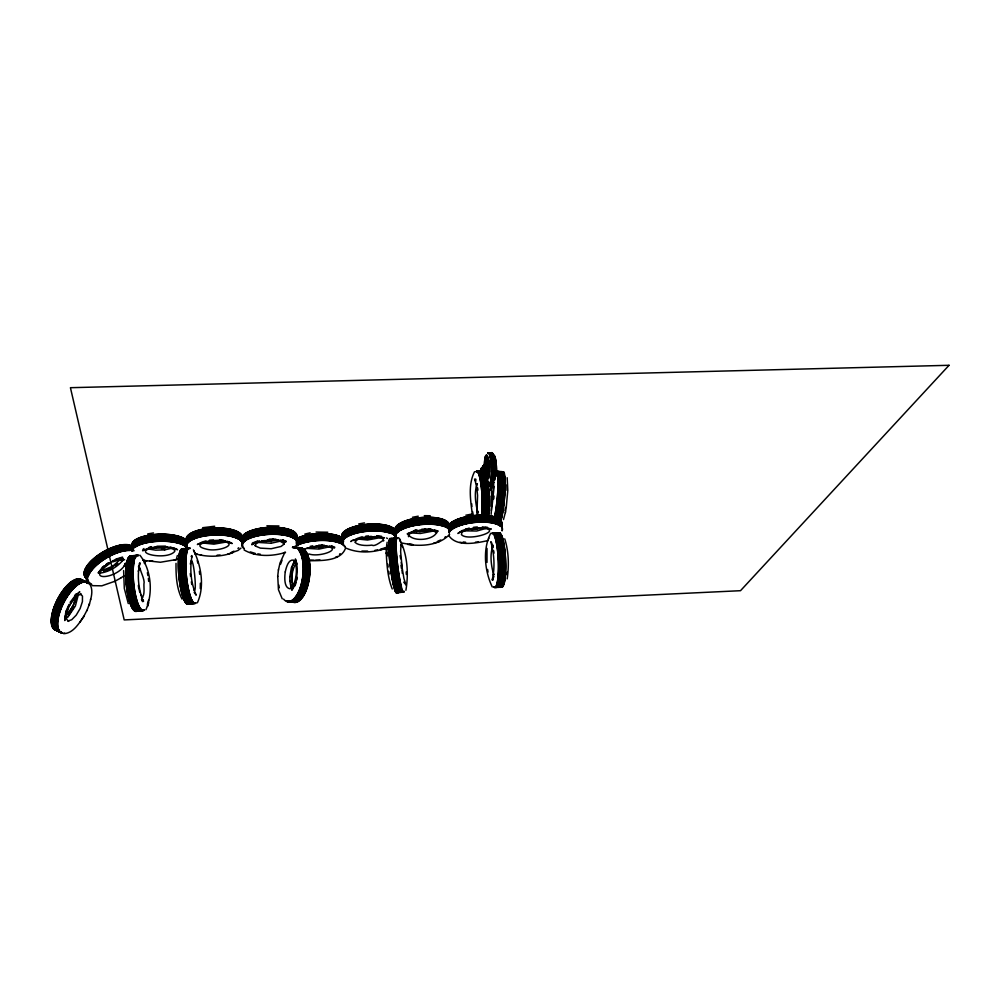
<?xml version="1.0" encoding="UTF-8"?>
<svg xmlns="http://www.w3.org/2000/svg" width="999" height="999" viewBox="0 0 999 999"><rect width="100%" height="100%" fill="white"/><g stroke="black" fill="none" stroke-linecap="round" stroke-linejoin="round"><path stroke-width="1.5" d="M277.734 576.073L278.446 589.685L282.242 598.851M492.032 506.443L494.13 486.438M291.071 587.649L289.835 581.031M200.3 588.573L200.349 583.216M507.055 484.79L507.005 490.309M289.835 576.698L291.396 567.644L294.668 560.551M491.108 506.331L491.008 496.128M493.706 484.24L491.396 510.526M176.011 563.336C175.899 575.387 176.461 588.211 182.055 599.125M123.614 570.566L124.301 588.374L128.284 603.571M355.082 541.957L357.43 539.622L363.149 537.512M386.126 549.325L387.15 542.245M386.925 549.225L387.113 545.229M487.012 548.414L487 562.425M507.03 574.737L507.217 572.19M493.756 498.863L494.006 496.028M65.135 615.059L64.76 620.566L66.246 612.262L68.269 607.105L76.773 594.38M75.899 595.367L73.302 605.344L67.07 614.622M78.584 593.706L75.387 606.006L67.745 617.32M290.909 574.487L291.196 571.928M291.671 574.575L291.383 581.992M277.66 576.585L278.471 569.617M284.228 542.769L284.078 544.105L281.044 546.453L271.154 548.751L260.352 548.126L256.044 546.303L255.145 545.042L255.232 545.991C254.895 542.457 261.176 541.333 264.485 540.509M506.256 507.38L507.792 490.384L507.18 477.709M476.935 514.285L477.572 495.429L476.535 485.639L474.55 479.058L475.974 480.994M477.722 514.398L478.059 511.888M491.146 514.31L491.958 500.586L491.258 488.811M507.18 578.883C509.103 565.634 508.803 551.673 504.745 538.861M503.496 519.567L505.519 511.788M504.932 510.501L505.344 508.066M505.394 512.512L506.331 506.918M297.015 577.26L294.518 585.564M345.254 548.938C340.147 561.276 321.316 560.564 309.952 560.751M148.476 603.371L148.639 602.634M278.421 570.104L280.02 562.937L284.965 552.147M291.758 569.48L292.332 567.032M292.232 570.854L292.794 568.443M296.753 580.119L297.34 577.609M190.334 564.098C193.082 549.238 197.615 596.628 193.843 589.66M176.498 558.803L177.335 555.531M65.497 613.686L66.209 610.913M90.497 599.787L90.672 599.113M75.787 600.349L76.386 598.089M89.086 605.144C90.946 598.551 93.819 590.471 89.76 584.103M124.975 563.486L124.251 566.021M148.564 600.137L147.352 604.42M147.602 606.443L148.451 603.558M138.249 571.291L139.423 568.294L140.26 568.169C139.298 569.218 145.355 579.895 143.931 584.078C143.756 587.737 145.13 596.415 141.546 597.514L142.745 597.464L140.809 595.067M138.449 566.895L139.935 563.411C136.801 575.349 138.586 588.386 142.682 599.887L142.183 598.975L143.556 601.298L142.095 599.5M89.186 604.745L89.386 604.095M191.633 557.342L191.983 556.218C189.598 569.08 190.896 583.179 196.216 595.167L194.131 592.332M405.906 590.259C408.828 573.226 407.43 552.684 398.651 537.687M400.624 545.329L401.024 544.13L400.636 551.748L402.222 568.256L403.958 578.621L406.081 585.039L403.746 582.117M280.594 564.185L282.043 560.264M292.869 565.584L293.956 562.699M293.781 586.75C297.402 577.747 298.551 568.244 295.354 558.965L296.978 564.073M294.917 585.938L296.166 582.617M66.246 610.789L69.018 604.432M75.412 601.198L68.369 614.31M86.863 610.751L89.523 603.808M493.793 574.175L493.194 574.9L494.318 574.675M493.968 576.51L492.207 579.919C495.142 567.457 494.243 553.958 490.809 541.67L491.845 543.169M488.561 539.06L488.923 538.136M477.847 511.351L477.297 512.212L478.409 512M83.604 616.745L86.938 610.352M72.153 609.602L73.576 606.88M72.078 610.214L74.013 606.518M125.674 563.199C119.43 578.933 82.38 582.729 109.415 563.748M474.55 471.703C467.882 484.765 470.579 500.524 472.365 514.473M295.954 563.324C291.845 570.092 290.809 578.833 293.319 586.351M477.085 483.766C474.2 492.082 475.324 502.472 477.51 511.176M293.918 586.6L291.77 590.222L292.732 588.661M145.916 609.727C153.259 592.894 151.373 569.68 139.885 555.169M83.654 616.608C78.859 623.576 73.189 633.304 63.686 633.703M84.003 616.233L79.895 622.252M69.056 614.71L71.316 611.338M70.117 602.36L75.524 595.292L79.845 591.833L78.272 593.006M139.273 563.673L139.922 562.737M449.612 534.353C439.473 545.466 421.815 546.515 407.667 544.405M191.134 556.505L191.783 555.569M492.932 545.816C489.547 554.545 491.233 566.595 493.743 574.487M493.356 579.108L492.507 580.169L493.219 579.295M120.617 559.228L112.725 566.208L102.547 570.342M121.166 560.539L122.79 558.616M121.566 560.988L123.414 558.803M123.664 559.39C117.707 566.845 108.691 572.24 99.151 573.226M74.6 595.654L76.174 593.843M444.88 537.35L445.579 536.688M252.16 543.394L253.122 542.519M339.485 554.27L340.184 553.658M351.573 540.921L350.836 541.583L353.159 539.797M102.198 567.457L104.071 565.796M142.982 549.375L143.943 548.538M237.937 548.439L238.724 547.764M241.034 548.064L238.049 550.449L227.672 554.22M117.919 564.21L115.909 565.584M459.652 532.28L457.929 533.516L461.925 530.694L469.218 528.071M106.119 564.385L108.441 562.787M108.779 562.949L101.598 568.568L98.152 572.951C104.47 564.997 112.662 560.227 122.727 557.842L112.962 560.689M114.373 565.709L117.72 563.399M120.492 578.234L124.251 575.636M253.584 543.581L251.748 544.73L256.006 542.07M114.336 581.555L120.654 578.109M108.416 569.118L113.249 566.483M112.45 567.807L105.082 571.291M197.377 602.797C204.758 586.738 201.274 566.183 193.769 550.699M231.306 552.385L233.978 551.161M437.55 541.371L440.771 539.947M460.464 531.743L473.838 528.059M487.45 528.034L476.71 531.018L463.911 530.844M483.241 527.509L480.007 528.446M439.41 541.533L433.466 543.256M115.085 581.193L101.836 585.826L92.233 585.651M103.521 571.091L107.193 569.605M112.924 561.85L119.743 559.59L124.638 559.752M492.794 545.941L491.72 546.016L492.832 547.102M115.659 559.19L122.552 557.08M490.671 533.304C482.529 549.138 484.602 571.066 492.282 586.987M433.079 531.093L420.354 533.491L411.613 532.954M384.64 547.927L380.332 549.238M386.613 548.051L380.706 549.775M335.539 557.23L337.65 556.443M380.182 537.662L367.52 540.022L356.456 538.898M378.022 536.176L371.303 537.749M254.146 542.332L257.417 541.071M257.13 541.645L259.378 540.796M254.445 543.056L268.294 540.022M358.329 537.974L353.496 540.496L360.726 537.862L366.808 536.85M282.105 540.771L271.016 543.256M307.317 548.339L317.332 546.028M244.093 549.962C256.243 557.067 271.828 556.455 284.99 552.597M283.329 553.184L285.539 552.36M302.909 549.313L317.033 546.053L327.535 546.166L334.54 547.902L332.767 547.052M386.014 548.226C373.027 552.884 357.892 553.621 345.192 547.752A27.048 9.353 -3.7 0 0 324.575 540.309A27.048 9.353 -3.7 0 0 294.917 546.403M329.62 546.778L318.993 549.075L306.668 548.339M277.859 540.022L270.791 541.283M226.573 541.97L213.898 544.155L202.71 542.981M202.285 541.982L197.365 544.505L204.308 541.895L215.085 540.596M173.039 547.952L164.473 549.9M232.829 552.709C220.654 557.08 207.118 557.33 194.73 553.658M151.074 547.09L142.545 550.699L154.395 547.227L165.534 546.928L175.175 548.588L174.326 548.364M415.859 530.207L407.167 533.891L414.61 531.206L425.249 529.782M359.59 537.599L362.1 536.863M427.784 530.544L429.945 529.907M203.534 541.62L206.006 540.896M470.129 528.733C467.008 529.757 460.801 531.143 461.401 534.552C467.882 542.519 509.615 528.746 477.647 527.722M177.747 559.153L174.101 560.252M176.985 559.44L160.439 562.25L143.669 560.402M488.049 540.559C476.211 543.156 456.356 547.24 448.751 535.489M304.77 534.103L310.152 532.829M310.115 546.416L312.774 545.804M322.477 546.678L325.836 545.904M412.45 517.282L418.256 516.196M465.834 515.209L471.665 514.135M414.473 530.419L417.095 529.945M420.542 530.194C416.883 531.218 408.529 531.58 408.579 536.7L408.404 534.64C413.062 542.132 433.391 540.384 436.863 532.155C437.712 534.765 431.293 527.584 428.121 529.895M358.703 523.951L364.473 522.902M424.175 531.206L428.671 530.444M476.373 529.095L481.943 528.134M375.949 536.987L366.908 538.111M374.9 550.349L377.697 549.837M147.715 533.928L153.484 532.929M202.66 527.709L214.685 526.248M149.126 547.327L151.736 546.878M156.044 547.14C127.11 552.01 165.834 561.288 174.55 551.623C176.948 549.712 167.957 546.84 163.936 546.915M163.998 547.952L167.595 547.327M221.403 541.258L208.341 542.095M221.666 541.371L213.724 542.207M318.806 547.152L322.939 546.628M318.968 547.914L321.828 547.552M421.678 529.283L425.199 528.983M419.592 531.605L424.862 531.143M473.538 527.285L477.31 526.96M473.326 528.096L483.916 527.672L491.283 529.058L482.305 526.923M471.603 529.507L476.848 529.058M475.474 542.182L478.396 541.92M365.809 536.138L368.544 535.914M365.896 536.925L371.316 536.475M366.945 538.886L369.605 538.661M209.453 540.197L213.399 539.922M156.893 546.241L165.572 546.116M213.749 542.981L217.832 542.682M164.223 547.952L154.745 548.151M161.551 548.926L164.673 548.701M164.76 549.887L155.607 550.137L148.814 549.063M217.095 555.207L220.092 554.982M315.597 560.164L319.98 560.002M477.385 483.916L476.273 483.791L476.91 484.727M269.118 539.173L273.301 539.023M267.782 540.022L278.571 540.147L285.964 541.945L284.216 541.083M271.266 541.283L262.038 541.233M257.992 542.407L271.104 543.244M318.644 545.179L322.415 545.067M313.836 547.315L319.081 547.127M266.895 525.799L278.946 525.961M316.059 532.067L327.784 532.23M361.888 551.048L367.632 551.086M424.675 529.02L430.507 529.033M472.627 529.42L465.784 529.008M424.388 529.857L430.507 529.82L438.161 531.193L434.253 529.845M415.734 531.568L420.404 531.53M370.654 536.525L384.453 537.887L376.573 535.901M363.037 538.086L367.545 538.061M363.037 538.848L367.345 538.873M424.313 515.671L430.194 515.734M208.316 542.882L212.387 542.957M309.977 559.989L314.148 560.214M263.286 541.196L266.958 541.421M321.628 545.079L324.45 545.254M321.141 545.891C347.727 547.227 320.217 558.166 308.778 553.896M311.338 547.165L315.06 547.29M272.615 539.048L275.961 539.185M272.203 539.885L279.233 540.684L284.315 543.806L284.228 542.869M413.199 545.017L401.973 543.056M409.553 543.993L412.137 544.28M150.125 560.901L152.959 561.213M463.136 541.97L465.659 542.257M361.626 537.774L363.861 538.036M413.474 531.131L416.745 531.493M379.033 536.013L381.456 536.288M374.4 536.563C377.197 537.137 383.479 536.9 383.653 540.846C384.553 538.124 375.262 547.677 371.865 545.129C366.683 545.904 358.316 545.591 355.232 542.507M152.635 547.739L156.269 548.164M429.033 529.058L431.643 529.37M485.077 527.035L487.4 527.31M219.505 539.897L223.726 540.409M225.699 541.321C218.731 537.749 185.901 544.418 206.756 549.2C218.581 552.522 242.857 543.131 218.781 540.721M206.518 541.658L210.09 542.082M200.362 554.994L201.848 555.307M146.666 561.038L142.919 560.164M257.829 553.846L260.389 554.27M459.915 542.245L461.838 542.594M253.247 553.758L255.195 554.208M332.068 546.166L331.393 546.016L334.777 547.165M329.558 545.978L331.768 546.715M283.304 540.159L282.642 540.009L286.214 541.208M280.844 539.984L283.167 540.734M195.417 553.771L197.64 554.32M170.117 546.903L177.535 549.725L175.687 548.763M255.269 553.421L250.299 551.898M227.31 541.308L232.193 543.556L229.133 542.182M225.062 541.171L230.007 542.395M386.588 537.949L387.412 538.486M142.083 600.986L142.857 601.71M475.974 479.508L475.649 479.095M477.472 511.113L478.121 512.112M399.962 540.909L400.549 541.82M392.232 588.973C387.2 576.211 386.613 561.962 386.113 548.351M143.244 559.477L143.806 560.489M145.404 563.336L143.831 560.314M144.206 562.812L144.618 563.561M399.538 538.748L400.412 540.334M141.458 599.35L141.883 600.124M193.369 549.862L195.379 553.946L195.03 553.234M139.273 590.272L139.835 592.457M402.185 546.016L402.385 546.84M197.253 560.576L197.839 563.111M492.519 544.355L493.081 547.015M472.564 511.55L473.126 514.323M400.099 555.544L400.699 558.778M138.337 585.439L138.836 589.085M147.377 572.702L147.877 575.561M191.333 581.843L191.783 584.515M388.736 571.303L389.16 574.05M493.693 550.774L494.018 553.196M477.622 487.837L477.934 490.159M487.649 569.492L487.999 572.115M290.809 583.566L291.209 586.613M278.846 585.052L279.208 587.812M401.248 562.412L401.71 566.221M401.061 565.459L401.423 568.356M387.812 564.148L388.161 567.045M199.375 571.366L199.7 574.363M190.285 573.576L190.584 576.373M148.376 578.409L148.689 581.406M471.678 503.708L471.903 506.505M406.181 571.94L406.343 574.45M402.073 569.942L402.297 573.339M386.913 548.389L387.137 555.968M386.975 552.784L386.988 553.421M386.176 552.784L386.176 553.521M289.835 576.623L289.835 581.231M502.722 472.015A26.723 3.534 -84.9 0 1 505.107 488.111A26.723 3.534 -84.9 0 1 501.161 519.68M499.787 471.74A26.736 3.484 -84.9 0 1 502.135 487.037A26.736 3.484 -84.9 0 1 498.464 518.319M501.023 471.853A26.723 3.509 -84.9 0 1 503.371 487.949A26.723 3.509 -84.9 0 1 499.438 519.53A26.698 9.453 -5.9 0 0 471.565 515.971A26.698 9.453 -5.9 0 0 448.389 526.311M502.335 471.978A26.723 3.534 -84.9 0 1 504.707 488.074A26.723 3.534 -84.9 0 1 500.774 519.655M501.411 471.89A26.723 3.509 -84.9 0 1 503.758 487.987A26.723 3.509 -84.9 0 1 499.837 519.567M503.034 473.763A26.399 3.472 -84.9 0 1 503.409 475.836M503.546 477.135A26.399 3.472 -84.9 0 1 499.825 519.293M502.647 473.738A26.399 3.459 -84.9 0 1 503.009 475.799M503.146 477.097A26.399 3.459 -84.9 0 1 499.438 519.268M502.697 472.34A26.399 3.496 -84.9 0 1 504.37 473.888M504.87 477.26A26.399 3.496 -84.9 0 1 501.161 519.418M503.234 472.177A26.399 3.484 -84.9 0 1 503.971 473.851M504.483 477.222A26.399 3.484 -84.9 0 1 500.774 519.38M497.465 471.528A26.736 3.447 -84.9 0 1 499.787 486.026A26.736 3.447 -84.9 0 1 496.378 516.92M497.44 471.853A26.399 3.397 -84.9 0 1 499.413 475.474M499.55 476.773A26.399 3.397 -84.9 0 1 496.366 516.683M499.762 472.065A26.399 3.434 -84.9 0 1 502.085 487.175A26.399 3.434 -84.9 0 1 498.451 518.069M498.676 471.965A26.399 3.422 -84.9 0 1 500.974 487.075A26.399 3.422 -84.9 0 1 497.352 517.969M498.701 471.64A26.736 3.459 -84.9 0 1 501.023 486.938A26.736 3.459 -84.9 0 1 497.365 518.231M497.052 471.815A26.399 3.397 -84.9 0 1 499.025 475.437M499.15 476.735A26.399 3.397 -84.9 0 1 495.979 516.645M497.077 471.491A26.736 3.434 -84.9 0 1 499.4 485.989A26.736 3.434 -84.9 0 1 495.991 516.883M496.141 471.403A26.736 3.422 -84.9 0 1 498.451 485.901A26.736 3.422 -84.9 0 1 495.042 516.808M496.116 471.728A26.411 3.372 -84.9 0 1 497.727 473.276M497.914 474.225A26.411 3.372 -84.9 0 1 495.029 516.558M495.729 471.69A26.411 3.372 -84.9 0 1 497.34 473.251M497.527 474.188A26.411 3.372 -84.9 0 1 494.642 516.533M495.754 471.366A26.736 3.409 -84.9 0 1 498.051 485.864A26.736 3.409 -84.9 0 1 494.655 516.77M498.901 532.966A27.248 4.958 87.4 0 1 505.619 561.176A27.248 4.958 87.4 0 1 500.861 586.75M495.916 533.091A27.248 4.895 87.4 0 1 502.584 561.313A27.248 4.895 87.4 0 1 497.877 586.888M497.177 533.041A27.248 4.92 87.4 0 1 503.871 561.251A27.248 4.92 87.4 0 1 499.138 586.838M498.513 532.991A27.248 4.945 87.4 0 1 505.219 561.188A27.248 4.945 87.4 0 1 500.462 586.775M497.564 533.029A27.248 4.933 87.4 0 1 504.27 561.238A27.248 4.933 87.4 0 1 499.525 586.813M497.589 533.366A26.911 4.87 87.4 0 1 503.446 550.811A26.911 4.87 87.4 0 1 503.009 582.292M500.811 586.9A26.911 4.87 87.4 0 1 499.525 586.488M497.19 533.379A26.911 4.858 87.4 0 1 503.046 550.824A26.911 4.858 87.4 0 1 502.609 582.317M498.926 533.304A26.911 4.895 87.4 0 1 500.199 533.478M501.523 535.476A26.911 4.895 87.4 0 1 505.506 559.977A26.911 4.895 87.4 0 1 503.708 584.552M503.346 585.426A26.911 4.895 87.4 0 1 502.147 586.838M498.526 533.316A26.911 4.883 87.4 0 1 499.812 533.491M501.123 535.489A26.911 4.883 87.4 0 1 505.107 560.002A26.911 4.883 87.4 0 1 503.309 584.565M502.947 585.439A26.911 4.883 87.4 0 1 501.76 586.863M493.568 533.191A27.26 4.858 87.4 0 1 500.187 561.413A27.26 4.858 87.4 0 1 495.529 587M493.593 533.528A26.923 4.795 87.4 0 1 494.855 533.691M496.141 535.689A26.923 4.795 87.4 0 1 499.95 557.842A26.923 4.795 87.4 0 1 498.951 582.479M498.651 583.728A26.923 4.795 87.4 0 1 495.516 586.663M495.941 533.429A26.911 4.845 87.4 0 1 502.347 557.779A26.911 4.845 87.4 0 1 499.15 586.975M494.842 533.466A26.911 4.82 87.4 0 1 501.236 557.829A26.911 4.82 87.4 0 1 498.051 587.025M494.83 533.141A27.248 4.883 87.4 0 1 501.461 561.351A27.248 4.883 87.4 0 1 496.778 586.937M493.194 533.541A26.923 4.795 87.4 0 1 494.455 533.716M495.754 535.714A26.923 4.795 87.4 0 1 499.55 557.867A26.923 4.795 87.4 0 1 498.563 582.504M498.251 583.741A26.923 4.795 87.4 0 1 496.403 587.1M493.181 533.204A27.26 4.858 87.4 0 1 499.787 561.426A27.26 4.858 87.4 0 1 495.129 587.012M492.232 533.241A27.26 4.833 87.4 0 1 498.826 561.475A27.26 4.833 87.4 0 1 494.193 587.062M492.257 533.578A26.923 4.783 87.4 0 1 493.506 533.753M494.805 535.751A26.923 4.783 87.4 0 1 498.763 561.45A26.923 4.783 87.4 0 1 496.615 585.726M495.454 587.15A26.923 4.783 87.4 0 1 494.193 586.725M491.858 533.591A26.923 4.77 87.4 0 1 493.119 533.766M494.405 535.764A26.923 4.77 87.4 0 1 498.364 561.475A26.923 4.77 87.4 0 1 496.228 585.751M495.054 587.162A26.923 4.77 87.4 0 1 493.793 586.75M491.845 533.254A27.26 4.833 87.4 0 1 498.426 561.488A27.26 4.833 87.4 0 1 493.806 587.075M449.1 532.142A27.085 9.478 -5.9 0 1 480.432 521.953A27.085 9.478 -5.9 0 1 502.085 530.844M448.826 529.32A27.073 9.515 -5.9 0 1 476.635 519.268A27.073 9.515 -5.9 0 1 501.96 525.524M448.951 530.506A27.073 9.503 -5.9 0 1 476.76 520.467A27.073 9.503 -5.9 0 1 502.097 526.71M449.075 531.78A27.085 9.478 -5.9 0 1 480.394 521.578A27.085 9.478 -5.9 0 1 502.047 530.469M448.988 530.881A27.085 9.49 -5.9 0 1 476.798 520.841A27.085 9.49 -5.9 0 1 502.135 527.085M450.699 529.17A26.748 9.378 -5.9 0 1 472.127 521.441A26.748 9.378 -5.9 0 1 496.828 523.001M450.661 528.808A26.736 9.378 -5.9 0 1 472.077 521.066A26.736 9.378 -5.9 0 1 496.79 522.627M450.824 530.444A26.748 9.353 -5.9 0 1 452.972 528.783M454.308 527.984A26.748 9.353 -5.9 0 1 479.258 522.115A26.748 9.353 -5.9 0 1 500.324 526.136M450.786 530.069A26.748 9.366 -5.9 0 1 452.934 528.409M454.27 527.609A26.748 9.366 -5.9 0 1 479.22 521.74A26.748 9.366 -5.9 0 1 500.274 525.761M448.613 527.085A27.048 9.553 -5.9 0 1 479.895 516.845A27.048 9.553 -5.9 0 1 501.523 525.824M450.324 525.374A26.711 9.428 -5.9 0 1 482.105 516.958A26.711 9.428 -5.9 0 1 501.198 525.836M450.537 527.609A26.736 9.403 -5.9 0 1 478.946 519.255A26.736 9.403 -5.9 0 1 501.623 525.561M450.437 526.56A26.723 9.416 -5.9 0 1 478.833 518.206A26.723 9.416 -5.9 0 1 501.51 524.525M448.726 528.284A27.06 9.528 -5.9 0 1 476.523 518.219A27.06 9.528 -5.9 0 1 501.848 524.487M450.287 524.999A26.711 9.428 -5.9 0 1 482.067 516.583A26.711 9.428 -5.9 0 1 501.148 525.462M448.576 526.723A27.048 9.553 -5.9 0 1 479.857 516.471A27.048 9.553 -5.9 0 1 501.486 525.449M448.489 525.824A27.048 9.565 -5.9 0 1 479.757 515.571A27.048 9.565 -5.9 0 1 501.386 524.562M450.199 524.113A26.711 9.441 -5.9 0 1 452.347 522.427M453.683 521.628A26.711 9.441 -5.9 0 1 485.277 515.796A26.711 9.441 -5.9 0 1 501.048 524.575M501.198 521.715A26.698 9.453 -5.9 0 1 501.011 524.213M448.064 526.323A27.035 9.565 -5.9 0 1 478.558 515.234A27.035 9.565 -5.9 0 1 501.336 524.2M137.15 610.876A27.86 6.993 84.2 0 1 126.299 585.127A27.86 6.993 84.2 0 1 131.256 556.106M140.21 610.539A27.872 6.931 84.2 0 1 129.42 584.777A27.872 6.931 84.2 0 1 134.303 555.756M138.923 610.676A27.86 6.956 84.2 0 1 128.109 584.914A27.522 6.868 84.2 0 1 129.733 558.566M133.017 555.906A27.86 6.956 84.2 0 0 128.109 584.914A27.522 6.868 84.2 0 0 135.215 609.452M137.55 610.826A27.86 6.981 84.2 0 1 126.711 585.077A27.86 6.981 84.2 0 1 131.656 556.056M136.738 611.226A27.86 6.968 84.2 0 1 127.373 581.343A27.86 6.968 84.2 0 1 132.617 555.943M136.713 610.876A27.522 6.881 84.2 0 1 128.234 588.511A27.522 6.881 84.2 0 1 129.333 558.616M130.869 556.518A27.522 6.881 84.2 0 1 132.642 556.293M133.042 556.243A27.522 6.868 84.2 0 0 131.269 556.48A27.522 6.906 84.2 0 0 127.959 558.766M132.78 608.791A27.522 6.906 84.2 0 1 126.773 562.587M133.841 609.615A27.522 6.893 84.2 0 1 126.935 586.251A27.522 6.893 84.2 0 1 127.922 559.815M128.359 558.728A27.522 6.893 84.2 0 1 131.681 556.393M142.62 610.264A27.872 6.893 84.2 0 1 131.88 584.502A27.872 6.893 84.2 0 1 136.713 555.481M142.57 609.927A27.522 6.806 84.2 0 1 137.65 607.105M137.025 605.856A27.522 6.806 84.2 0 1 131.431 577.297A27.522 6.806 84.2 0 1 134.977 556.056M140.16 610.202A27.522 6.843 84.2 0 1 129.508 584.752A27.522 6.843 84.2 0 1 134.328 556.093M141.284 610.077A27.522 6.831 84.2 0 1 131.094 588.186A27.522 6.831 84.2 0 1 133.691 556.206M141.334 610.414A27.872 6.906 84.2 0 1 130.569 584.64A27.872 6.906 84.2 0 1 135.427 555.631M142.969 609.889A27.522 6.793 84.2 0 1 138.062 607.055M137.425 605.806A27.522 6.793 84.2 0 1 131.843 577.247A27.522 6.793 84.2 0 1 135.377 556.018M143.019 610.227A27.872 6.881 84.2 0 1 132.293 584.452A27.872 6.881 84.2 0 1 137.113 555.444M143.981 610.114A27.872 6.868 84.2 0 1 133.267 584.34A27.872 6.868 84.2 0 1 138.074 555.332M143.931 609.777A27.522 6.781 84.2 0 1 135.002 594.73A27.522 6.781 84.2 0 1 133.679 561.813M134.84 557.991A27.522 6.781 84.2 0 1 138.099 555.669M142.607 610.227A27.522 6.768 84.2 0 1 134.765 591.346A27.522 6.768 84.2 0 1 134.091 561.763M135.24 557.942A27.522 6.768 84.2 0 1 138.499 555.631M144.38 610.077A27.872 6.856 84.2 0 1 133.679 584.29A27.872 6.856 84.2 0 1 138.474 555.282M488.986 473.051A15.36 2.722 88 0 1 488.811 460.264M490.459 453.059A15.36 2.722 88 0 1 494.118 467.932A15.36 2.722 88 0 1 491.583 483.441M489.785 452.897A15.534 2.747 88 0 1 493.531 469.98A15.534 2.747 88 0 1 490.197 482.629A15.547 2.722 88 0 0 491.046 464.011A15.547 2.722 88 0 0 487.624 452.972M488.736 476.748A15.534 2.747 88 0 1 488.124 460.189M487.874 474.325A15.36 2.71 88 0 1 487.574 460.302M489.21 453.096A15.36 2.71 88 0 1 492.857 467.969A15.36 2.71 88 0 1 490.347 483.491M487.225 474.35A15.36 2.697 88 0 1 486.988 471.828M488.548 453.121A15.36 2.697 88 0 1 492.182 467.994A15.36 2.697 88 0 1 489.672 483.516M486.838 474.263A9.578 1.673 88 0 1 486.326 463.711A9.578 1.673 88 0 1 487.799 458.816M488.673 460.601A9.578 1.673 88 0 1 489.048 462.337M488.012 475.974A9.578 1.673 88 0 1 487.05 465.996A9.628 1.686 88 0 1 488.186 458.803M488.186 458.841A9.578 1.673 88 0 0 487.05 465.996A9.628 1.686 88 0 0 488.024 476.011M493.881 482.467A15.534 2.76 88 0 1 491.77 482.579M491.358 452.847A15.534 2.76 88 0 1 494.642 461.963A15.534 2.76 88 0 1 494.43 480.394M493.668 482.48A15.534 2.76 88 0 1 491.57 482.579M491.158 452.859A15.534 2.76 88 0 1 494.43 461.963A15.534 2.76 88 0 1 494.23 480.407M490.659 452.872A15.534 2.747 88 0 1 494.405 469.942A15.534 2.747 88 0 1 491.071 482.604M491.371 453.022A15.36 2.722 88 0 1 494.605 462.038A15.36 2.722 88 0 1 494.405 480.257M493.856 482.305A15.36 2.722 88 0 1 492.495 483.416M491.171 453.034A15.36 2.722 88 0 1 494.405 462.038A15.36 2.722 88 0 1 494.205 480.269M493.656 482.317A15.36 2.722 88 0 1 492.295 483.416M488.336 452.947A15.547 2.722 88 0 1 491.908 465.984A15.547 2.722 88 0 1 490.184 483.666M487.837 452.959A15.547 2.722 88 0 1 491.408 465.996A15.547 2.722 88 0 1 489.685 483.691M484.74 472.577A13.324 2.323 88 0 1 485.414 456.306A13.324 2.323 88 0 1 488.536 461.401A13.324 2.323 88 0 1 488.586 478.846M484.74 472.377A12.675 2.198 88 0 1 485.377 456.893A12.675 2.198 88 0 1 488.349 461.738A12.675 2.198 88 0 1 488.399 478.334M484.79 470.142A12.025 2.085 88 0 1 486.913 456.718A12.025 2.085 88 0 1 488.711 475.561M493.893 456.168A12.013 2.148 88 0 1 495.879 463.286M496.141 466.321A12.013 2.148 88 0 1 496.041 475.299M493.993 455.519A12.662 2.26 88 0 1 496.078 463.037A12.662 2.26 88 0 1 496.253 475.686M493.269 454.97A13.312 2.373 88 0 1 495.891 461.238A13.312 2.373 88 0 1 496.253 476.073M484.99 470.304A13.224 2.31 88 0 1 484.89 463.561M485.402 458.066A13.224 2.31 88 0 1 487 455.207M489.41 466.383A13.224 2.31 88 0 1 489.535 472.14M492.869 455.082A13.224 2.36 88 0 1 493.481 454.982M494.105 455.794A13.224 2.36 88 0 1 494.705 457.442M495.242 459.84A13.224 2.36 88 0 1 495.654 462.812M496.003 467.307A13.224 2.36 88 0 1 496.041 473.002M494.18 456.306A12.662 2.26 88 0 1 494.742 457.892M495.254 460.189A12.662 2.26 88 0 1 495.666 463.037M496.053 469.567A12.662 2.26 88 0 1 496.028 472.789M486.413 472.365A10.165 1.773 88 0 1 486.388 461.288A10.165 1.773 88 0 1 488.224 458.853M488.686 460.127A10.165 1.773 88 0 1 489.085 461.975M486.6 469.88A10.577 1.848 88 0 1 486.501 467.132M487.737 457.867A10.577 1.848 88 0 1 488.224 457.804M485.164 470.142A12.113 2.11 88 0 1 485.052 467.008M485.551 458.928A12.113 2.11 88 0 1 485.964 457.292M486.463 456.393A12.113 2.11 88 0 1 488.961 463.486M484.99 470.229A12.675 2.21 88 0 1 484.902 463.761M485.389 458.504A12.675 2.21 88 0 1 485.826 456.793M486.351 455.856A12.675 2.21 88 0 1 488.074 458.129M488.561 460.414A12.675 2.21 88 0 1 488.961 463.261M494.068 456.83A12.113 2.16 88 0 1 494.617 458.354M495.104 460.539A12.113 2.16 88 0 1 495.492 463.261M492.832 458.316A10.577 1.873 88 0 1 493.306 459.64M491.333 487.674A11.788 2.073 87.9 0 1 491.021 489.872M491.708 485.227A12.425 2.185 87.9 0 1 491.208 490.372M491.358 483.266A12.975 2.273 87.9 0 1 491.121 488.411M491.346 483.154A12.425 2.173 87.9 0 1 491.121 488.074M491.77 483.266A13.074 2.285 87.9 0 1 491.533 488.449M490.372 486.363A15.247 2.66 87.9 0 0 490.409 482.467A15.072 2.622 87.9 0 1 490.334 486.288M490.134 486.301A15.072 2.622 87.9 0 0 490.172 482.455A15.247 2.66 87.9 0 1 490.159 486.363M480.531 470.579A13.074 2.235 87.9 0 1 483.241 470.317M480.519 471.078A12.438 2.123 87.9 0 1 483.091 470.829M480.706 471.565A11.801 2.01 87.9 0 1 483.141 471.341M481.481 469.892A11.888 2.035 87.9 0 1 481.955 469.043M482.492 468.993A11.888 2.035 87.9 0 1 483.553 471.253M482.492 466.783A15.26 2.622 87.9 0 1 485.152 468.494M482.367 471.615A9.978 1.711 87.9 0 1 483.678 471.503M482.467 472.152A9.403 1.611 87.9 0 1 483.691 472.04M483.678 470.442A10.39 1.786 87.9 0 1 484.153 471.103M481.343 469.405A12.438 2.123 87.9 0 1 481.843 468.506M482.392 468.444A12.438 2.123 87.9 0 1 482.967 469.23M481.368 468.893A12.987 2.223 87.9 0 1 481.893 467.969M482.467 467.907A12.987 2.223 87.9 0 1 483.066 468.718M483.803 465.821A15.072 2.597 87.9 0 1 485.177 466.695M483.791 465.646A15.26 2.622 87.9 0 1 485.177 466.533M482.692 466.77A15.26 2.622 87.9 0 1 484.69 466.545M482.704 466.933A15.072 2.597 87.9 0 1 484.69 466.708M482.505 466.933A15.085 2.585 87.9 0 1 484.478 466.72M485.339 465.721A15.072 2.61 87.9 0 0 484.665 465.796A15.072 2.597 87.9 0 0 484.016 465.821M485.339 465.546A15.247 2.635 87.9 0 0 484.652 465.621A15.26 2.635 87.9 0 0 484.003 465.646M482.992 471.241A26.761 4.633 87.8 0 1 488.161 484.278A26.761 4.633 87.8 0 1 488.886 514.223M477.734 471.428A26.773 4.545 87.8 0 1 482.817 484.465A26.773 4.545 87.8 0 1 483.553 514.435M477.747 471.753A26.449 4.495 87.8 0 1 482.767 484.627A26.449 4.495 87.8 0 1 483.491 514.223M483.004 471.565A26.424 4.583 87.8 0 1 484.203 471.466M485.427 473.151A26.424 4.583 87.8 0 1 488.836 514.023M482.617 471.578A26.424 4.57 87.8 0 1 483.816 471.478M485.039 473.164A26.424 4.57 87.8 0 1 488.436 514.035M482.604 471.253A26.761 4.633 87.8 0 1 487.762 484.29A26.761 4.633 87.8 0 1 488.499 514.235M481.668 471.291A26.761 4.62 87.8 0 1 486.825 484.328A26.761 4.62 87.8 0 1 487.549 514.273M481.693 471.615A26.436 4.558 87.8 0 1 486.775 484.49A26.436 4.558 87.8 0 1 487.5 514.073M481.306 471.628A26.436 4.558 87.8 0 1 486.388 484.503A26.436 4.558 87.8 0 1 487.1 514.085M481.293 471.303A26.761 4.608 87.8 0 1 486.426 484.34A26.761 4.608 87.8 0 1 487.162 514.298M480.057 471.341A26.773 4.583 87.8 0 1 485.177 484.378A26.773 4.583 87.8 0 1 485.901 514.335M480.069 471.678A26.436 4.533 87.8 0 1 485.127 484.552A26.436 4.533 87.8 0 1 485.851 514.135M478.983 471.715A26.436 4.508 87.8 0 1 484.028 484.59A26.436 4.508 87.8 0 1 484.752 514.173M478.971 471.378A26.773 4.57 87.8 0 1 484.065 484.415A26.773 4.57 87.8 0 1 484.802 514.385M477.372 471.765A26.449 4.483 87.8 0 1 478.533 471.653M479.732 473.351A26.449 4.483 87.8 0 1 483.104 514.235M477.347 471.441A26.773 4.545 87.8 0 1 482.417 484.478A26.773 4.545 87.8 0 1 483.154 514.448M476.423 471.466A26.773 4.52 87.8 0 1 481.481 484.515A26.773 4.52 87.8 0 1 482.217 514.485M476.436 471.803A26.449 4.471 87.8 0 1 481.431 484.677A26.449 4.471 87.8 0 1 482.155 514.273M476.048 471.815A26.449 4.458 87.8 0 1 481.043 484.69A26.449 4.458 87.8 0 1 481.768 514.285M476.036 471.478A26.773 4.52 87.8 0 1 481.081 484.527A26.773 4.52 87.8 0 1 481.818 514.497M395.916 537.637A27.223 9.578 -5.2 0 1 418.544 524.725A27.223 9.578 -5.2 0 1 449.538 530.469M395.679 534.802A27.21 9.615 -5.2 0 1 418.294 521.853A27.21 9.615 -5.2 0 1 449.263 527.634M395.779 536.001A27.21 9.603 -5.2 0 1 418.394 523.064A27.21 9.603 -5.2 0 1 449.375 528.821M395.879 537.262A27.223 9.578 -5.2 0 1 418.506 524.35A27.223 9.578 -5.2 0 1 449.5 530.094M395.816 536.376A27.21 9.59 -5.2 0 1 418.431 523.439A27.21 9.59 -5.2 0 1 449.413 529.195M396.141 536.326A26.873 9.478 -5.2 0 1 395.879 533.866M397.44 531.306A26.873 9.478 -5.2 0 1 421.978 523.176A26.873 9.478 -5.2 0 1 447.227 526.985M449.075 529.245A26.873 9.478 -5.2 0 1 449.113 531.718M396.116 535.951A26.873 9.478 -5.2 0 1 395.841 533.491M397.415 530.931A26.873 9.478 -5.2 0 1 421.94 522.802A26.873 9.478 -5.2 0 1 447.19 526.61M449.038 528.871A26.873 9.478 -5.2 0 1 449.075 531.343M397.552 532.592A26.886 9.453 -5.2 0 1 399.575 530.919M400.861 530.119A26.886 9.453 -5.2 0 1 443.781 526.386M449.2 530.506A26.886 9.453 -5.2 0 1 449.238 532.979M397.515 532.217A26.886 9.466 -5.2 0 1 399.55 530.544M400.824 529.745A26.886 9.466 -5.2 0 1 446.303 527.21M449.163 530.132A26.886 9.466 -5.2 0 1 449.2 532.604M395.492 532.579A27.185 9.64 -5.2 0 1 418.082 519.592A27.185 9.64 -5.2 0 1 449.038 525.399M395.829 532.529A26.848 9.528 -5.2 0 1 411.401 520.941A26.848 9.528 -5.2 0 1 443.294 521.278M444.655 521.865A26.848 9.528 -5.2 0 1 448.713 525.437M396.016 534.765A26.873 9.49 -5.2 0 1 418.344 521.977A26.873 9.49 -5.2 0 1 448.926 527.672M395.929 533.716A26.861 9.515 -5.2 0 1 418.244 520.916A26.861 9.515 -5.2 0 1 448.826 526.635M395.592 533.766A27.198 9.628 -5.2 0 1 418.194 520.804A27.198 9.628 -5.2 0 1 449.163 526.585M395.791 532.155A26.848 9.528 -5.2 0 1 411.363 520.566A26.848 9.528 -5.2 0 1 443.256 520.904M444.617 521.49A26.848 9.528 -5.2 0 1 448.676 525.062M395.467 532.205A27.185 9.653 -5.2 0 1 418.057 519.218A27.185 9.653 -5.2 0 1 449.001 525.024M395.392 531.318A27.173 9.665 -5.2 0 1 417.969 518.306A27.173 9.665 -5.2 0 1 448.913 524.125M395.716 531.268A26.836 9.54 -5.2 0 1 418.019 518.431A26.836 9.54 -5.2 0 1 448.588 524.175M395.691 530.894A26.836 9.553 -5.2 0 1 399.013 524.163M400.287 523.351A26.836 9.553 -5.2 0 1 431.793 517.507A26.836 9.553 -5.2 0 1 448.588 526.298M395.367 530.944A27.173 9.665 -5.2 0 1 421.466 517.544A27.173 9.665 -5.2 0 1 448.913 526.286M342.994 543.743A26.848 9.403 -4.4 0 1 357.829 532.38A26.848 9.403 -4.4 0 1 389.947 532.742M393.668 534.59A26.848 9.403 -4.4 0 1 395.704 536.813M343.019 544.118A26.848 9.403 -4.4 0 1 357.867 532.767A26.848 9.403 -4.4 0 1 389.985 533.116M393.706 534.964A26.848 9.403 -4.4 0 1 395.729 537.187M344.942 546.353A27.185 9.515 -4.4 0 1 361.064 531.967A27.185 9.515 -4.4 0 1 396.066 537.15M342.669 543.781A27.185 9.515 -4.4 0 1 364.473 531.056A27.185 9.515 -4.4 0 1 396.029 536.775M341.895 536.625A27.148 9.59 -4.4 0 1 367.632 525.924A27.148 9.59 -4.4 0 1 395.641 532.08M342.232 536.613A26.811 9.466 -4.4 0 1 343.619 534.078M346.765 531.63A26.811 9.466 -4.4 0 1 371.178 525.824A26.811 9.466 -4.4 0 1 393.281 529.882M342.607 542.894A27.173 9.528 -4.4 0 1 364.398 530.157A27.173 9.528 -4.4 0 1 395.954 535.876M342.932 542.844A26.836 9.416 -4.4 0 1 342.495 540.422M343.881 537.899A26.836 9.416 -4.4 0 1 367.944 529.895A26.836 9.416 -4.4 0 1 393.594 533.691M342.907 542.469A26.836 9.416 -4.4 0 1 342.47 540.047M343.856 537.524A26.836 9.416 -4.4 0 1 367.919 529.52A26.836 9.416 -4.4 0 1 393.569 533.316M342.582 542.519A27.173 9.54 -4.4 0 1 364.373 529.77A27.173 9.54 -4.4 0 1 395.929 535.501M342.045 538.861A27.16 9.553 -4.4 0 1 367.807 528.184A27.16 9.553 -4.4 0 1 395.829 534.315M342.382 538.848A26.823 9.441 -4.4 0 1 367.819 528.309A26.823 9.441 -4.4 0 1 395.492 534.353M342.32 537.799A26.823 9.453 -4.4 0 1 367.744 527.247A26.823 9.453 -4.4 0 1 395.404 533.316M341.983 537.812A27.16 9.565 -4.4 0 1 367.732 527.135A27.16 9.565 -4.4 0 1 395.741 533.266M342.207 536.238A26.811 9.478 -4.4 0 1 364.136 526.048A26.811 9.478 -4.4 0 1 393.256 529.507M341.87 536.251A27.148 9.59 -4.4 0 1 367.607 525.549A27.148 9.59 -4.4 0 1 395.616 531.705M342.257 537.837A27.135 9.603 -4.4 0 1 364.023 525.024A27.135 9.603 -4.4 0 1 395.542 530.819M342.232 537.462A27.135 9.603 -4.4 0 1 363.998 524.65A27.135 9.603 -4.4 0 1 395.504 530.444M343.531 532.804A26.798 9.49 -4.4 0 1 367.557 524.762A26.798 9.49 -4.4 0 1 393.181 528.608M343.506 532.43A26.798 9.49 -4.4 0 1 364.036 524.762A26.798 9.49 -4.4 0 1 389.435 526.361M393.144 528.234A26.798 9.49 -4.4 0 1 395.179 530.481M396.978 592.519A27.423 2.972 83.1 0 1 390.384 566.957A27.423 2.972 83.1 0 1 390.334 538.711M399.987 592.157A27.423 2.91 83.1 0 1 393.456 566.583A27.423 2.91 83.1 0 1 393.344 538.336M398.726 592.307A27.423 2.935 83.1 0 1 392.157 566.745A27.423 2.935 83.1 0 1 392.07 538.498M397.377 592.469A27.423 2.96 83.1 0 1 390.784 566.908A27.423 2.96 83.1 0 1 390.721 538.661M398.326 592.357A27.423 2.947 83.1 0 1 391.758 566.783A27.423 2.947 83.1 0 1 391.67 538.548M398.276 592.02A27.085 2.91 83.1 0 1 396.64 591.033M396.303 590.159A27.085 2.91 83.1 0 1 391.645 565.584A27.085 2.91 83.1 0 1 390.472 541.058M390.971 539.06A27.085 2.91 83.1 0 1 391.708 538.886M398.676 591.982A27.085 2.897 83.1 0 1 397.04 590.983M396.703 590.122A27.085 2.897 83.1 0 1 392.058 565.534A27.085 2.897 83.1 0 1 390.871 541.008M391.371 539.01A27.085 2.897 83.1 0 1 392.108 538.836M395.279 591.196A27.085 2.935 83.1 0 1 394.58 589.26M394.218 588.024A27.085 2.935 83.1 0 1 390.01 563.386A27.085 2.935 83.1 0 1 389.111 541.221M396.928 592.182A27.085 2.935 83.1 0 1 396.216 592.607M397.327 592.145A27.085 2.922 83.1 0 1 394.98 589.21M394.617 587.974A27.085 2.922 83.1 0 1 390.409 563.336A27.085 2.922 83.1 0 1 389.51 541.171M402.372 591.87A27.435 2.872 83.1 0 1 395.879 566.283A27.435 2.872 83.1 0 1 395.716 538.049M401.623 591.957A27.085 2.835 83.1 0 1 396.378 569.78A27.085 2.835 83.1 0 1 394.543 540.546M395.03 538.548A27.085 2.835 83.1 0 1 395.754 538.386M399.937 591.82A27.085 2.872 83.1 0 1 393.494 566.57A27.085 2.872 83.1 0 1 393.381 538.673M400.349 592.107A27.085 2.86 83.1 0 1 394.218 562.912A27.085 2.86 83.1 0 1 394.48 538.536M401.099 592.02A27.423 2.897 83.1 0 1 394.593 566.445A27.423 2.897 83.1 0 1 394.443 538.199M402.023 591.908A27.085 2.822 83.1 0 1 396.778 569.73A27.085 2.822 83.1 0 1 394.942 540.496M395.429 538.498A27.085 2.822 83.1 0 1 396.153 538.336M402.759 591.82A27.435 2.86 83.1 0 1 396.291 566.233A27.435 2.86 83.1 0 1 396.116 537.999M403.721 591.708A27.435 2.847 83.1 0 1 397.265 566.121A27.435 2.847 83.1 0 1 397.065 537.874M401.036 587.187A27.098 2.81 83.1 0 1 396.228 555.681A27.098 2.81 83.1 0 1 397.103 538.211M403.671 591.371A27.098 2.81 83.1 0 1 402.984 591.795M401.448 587.137A27.098 2.797 83.1 0 1 396.928 559.003A27.098 2.797 83.1 0 1 396.778 538.336M404.071 591.321A27.098 2.797 83.1 0 1 403.384 591.745M404.108 591.658A27.435 2.835 83.1 0 1 397.664 566.071A27.435 2.835 83.1 0 1 397.452 537.837M297.377 539.797A27.01 9.416 -3.7 0 1 323.127 535.177A27.01 9.416 -3.7 0 1 343.544 540.347M297.64 539.86A26.673 9.303 -3.7 0 1 323.064 535.302A26.673 9.303 -3.7 0 1 343.231 540.409M297.64 544.517A27.035 9.353 -3.7 0 1 343.032 544.305M297.902 544.58A26.698 9.241 -3.7 0 1 340.522 543.069M341.708 543.693A26.698 9.241 -3.7 0 1 343.544 545.079M297.927 544.954A26.711 9.241 -3.7 0 1 340.547 543.444M297.59 543.618A27.035 9.366 -3.7 0 1 342.969 543.419M297.852 543.681A26.698 9.253 -3.7 0 1 340.459 542.17M341.646 542.794A26.698 9.253 -3.7 0 1 343.481 544.193M297.827 543.306A26.698 9.253 -3.7 0 1 340.434 541.795M341.621 542.432A26.698 9.253 -3.7 0 1 343.456 543.818M297.577 543.244A27.035 9.378 -3.7 0 1 342.944 543.044M297.502 542.045A27.023 9.391 -3.7 0 1 342.869 541.858M297.764 542.107A26.686 9.278 -3.7 0 1 323.201 537.549A26.686 9.278 -3.7 0 1 343.381 542.632M297.702 541.058A26.673 9.291 -3.7 0 1 323.139 536.5A26.673 9.291 -3.7 0 1 343.306 541.595M297.452 540.996A27.01 9.403 -3.7 0 1 323.201 536.376A27.01 9.403 -3.7 0 1 343.631 541.533M297.615 539.485A26.661 9.303 -3.7 0 1 340.184 537.999M297.365 539.423A26.998 9.428 -3.7 0 1 342.694 539.248M297.315 538.523A26.998 9.441 -3.7 0 1 342.632 538.361M297.29 538.161A26.998 9.441 -3.7 0 1 342.607 537.986M297.565 538.598A26.661 9.316 -3.7 0 1 340.122 537.112M297.552 538.224A26.661 9.328 -3.7 0 1 340.097 536.738M135.702 546.428A27.735 9.578 -1.6 0 1 163.411 540.846A27.735 9.578 -1.6 0 1 186.863 547.365M135.702 546.803A27.747 9.565 -1.6 0 1 163.424 541.233A27.747 9.565 -1.6 0 1 186.863 547.739M132.73 549.2A28.097 9.69 -1.6 0 1 159.765 541.121A28.097 9.69 -1.6 0 1 187.2 547.702M131.955 551.373A28.084 9.69 -1.6 0 1 156.069 540.921A28.084 9.69 -1.6 0 1 187.2 547.315M131.905 546.565A28.047 9.765 -1.5 0 1 155.994 536.063A28.047 9.765 -1.5 0 1 187.075 542.532M132.255 546.553A27.71 9.64 -1.5 0 1 133.017 544.03M135.639 541.595A27.71 9.64 -1.5 0 1 163.324 536.001A27.71 9.64 -1.5 0 1 186.738 542.569M131.943 550.449A28.084 9.703 -1.6 0 1 156.056 539.997A28.084 9.703 -1.6 0 1 187.175 546.403M132.293 550.449A27.735 9.59 -1.6 0 1 133.054 547.927M135.689 545.504A27.735 9.59 -1.6 0 1 163.399 539.922A27.735 9.59 -1.6 0 1 186.838 546.453M132.293 550.062A27.735 9.59 -1.6 0 1 133.054 547.539M135.677 545.117A27.735 9.59 -1.6 0 1 162.188 539.522A27.735 9.59 -1.6 0 1 186.114 545.279M131.943 550.074A28.084 9.715 -1.6 0 1 156.044 539.61A28.084 9.715 -1.6 0 1 187.163 546.028M131.93 548.851A28.072 9.728 -1.6 0 1 156.031 538.374A28.072 9.728 -1.6 0 1 187.125 544.817M133.042 546.316A27.722 9.603 -1.6 0 1 159.715 538.324A27.722 9.603 -1.6 0 1 186.801 544.855M132.268 547.777A27.71 9.628 -1.5 0 1 156.056 537.425A27.71 9.628 -1.5 0 1 186.763 543.793M131.918 547.789A28.059 9.74 -1.5 0 1 156.006 537.3A28.059 9.74 -1.5 0 1 187.1 543.743M132.255 546.178A27.697 9.64 -1.5 0 1 133.017 543.643M133.679 542.819A27.697 9.64 -1.5 0 1 160.876 535.601A27.697 9.64 -1.5 0 1 186.726 542.195M131.905 546.191A28.047 9.765 -1.5 0 1 155.981 535.689A28.047 9.765 -1.5 0 1 187.063 542.157M131.893 545.279A28.047 9.778 -1.5 0 1 155.969 534.765A28.047 9.778 -1.5 0 1 187.038 541.246M131.893 544.892A28.034 9.778 -1.5 0 1 155.956 534.378A28.034 9.778 -1.5 0 1 187.025 540.871M133.004 542.732A27.697 9.653 -1.5 0 1 156.031 534.89A27.697 9.653 -1.5 0 1 183.966 539.01M132.992 542.345A27.697 9.665 -1.5 0 1 158.429 534.365A27.697 9.665 -1.5 0 1 185.976 540.122M187.8 542.657A27.622 9.653 -2.3 0 1 211.413 534.79A27.622 9.653 -2.3 0 1 238.823 538.923M239.847 539.66A27.622 9.653 -2.3 0 1 241.333 541.208M187.812 543.044A27.622 9.653 -2.3 0 1 189.51 541.383M190.647 540.596A27.622 9.653 -2.3 0 1 215.072 534.989A27.622 9.653 -2.3 0 1 238.836 539.31M239.872 540.034A27.622 9.653 -2.3 0 1 241.346 541.595M187.387 548.101A27.972 9.778 -2.3 0 1 211.376 535.052A27.972 9.778 -2.3 0 1 242.357 544.068M187.375 547.714A27.972 9.778 -2.3 0 1 211.363 534.665A27.972 9.778 -2.3 0 1 242.345 543.693M187.263 542.944A27.935 9.853 -2.2 0 1 211.201 529.82A27.935 9.853 -2.2 0 1 242.145 538.923M187.675 537.849A27.585 9.728 -2.2 0 1 211.264 529.945A27.585 9.728 -2.2 0 1 238.624 534.128M239.66 534.865A27.585 9.728 -2.2 0 1 241.808 538.936M187.362 546.803A27.96 9.79 -2.3 0 1 211.326 533.741A27.96 9.79 -2.3 0 1 242.307 542.782M186.788 544.293A27.61 9.665 -2.3 0 1 211.376 533.866A27.61 9.665 -2.3 0 1 241.296 540.297M186.776 543.906A27.61 9.678 -2.3 0 1 214.972 533.304A27.61 9.678 -2.3 0 1 241.945 542.407M187.35 546.428A27.96 9.803 -2.3 0 1 211.313 533.354A27.96 9.803 -2.3 0 1 242.295 542.407A27.61 9.69 -3 0 1 274.063 532.829A27.61 9.69 -3 0 1 296.728 543.069M187.312 545.217A27.947 9.815 -2.3 0 1 211.276 532.13A27.947 9.815 -2.3 0 1 242.245 541.196M186.751 542.694A27.597 9.69 -2.3 0 1 214.922 532.067A27.597 9.69 -2.3 0 1 241.895 541.196M186.726 541.62A27.597 9.703 -2.3 0 1 214.897 530.993A27.597 9.703 -2.3 0 1 241.858 540.147M187.288 544.155A27.947 9.828 -2.3 0 1 211.251 531.043A27.947 9.828 -2.3 0 1 242.195 540.134M187.662 537.462A27.585 9.728 -2.2 0 1 211.251 529.557A27.585 9.728 -2.2 0 1 238.611 533.741M239.648 534.477A27.585 9.728 -2.2 0 1 241.783 538.561M187.25 542.557A27.935 9.853 -2.2 0 1 211.189 529.433A27.935 9.853 -2.2 0 1 242.133 538.548A27.585 9.74 -3 0 1 273.876 528.946A27.585 9.74 -3 0 1 296.516 539.248M187.225 541.645A27.922 9.865 -2.2 0 1 211.164 528.508A27.922 9.865 -2.2 0 1 242.095 537.637M187.213 541.271A27.922 9.865 -2.2 0 1 211.151 528.121A27.922 9.865 -2.2 0 1 242.083 537.262A27.572 9.765 -3 0 1 273.801 527.647A27.572 9.765 -3 0 1 296.453 537.986M190.472 534.09A27.572 9.74 -2.2 0 1 218.456 528.446A27.572 9.74 -2.2 0 1 241.084 535.139M190.459 533.703A27.572 9.753 -2.2 0 1 218.444 528.059A27.572 9.753 -2.2 0 1 241.071 534.765M242.57 545.879A27.285 9.553 -3 0 1 270.492 533.916A27.622 9.678 -3 0 1 296.778 543.968M296.441 543.968A27.285 9.553 -3 0 0 270.492 533.916A27.622 9.678 -3 0 0 242.233 545.916M243.993 548.651A27.622 9.665 -3 0 1 266.92 534.39A27.622 9.665 -3 0 1 296.803 544.355M244.318 548.601A27.285 9.553 -3 0 1 246.965 539.66M248.389 538.911A27.285 9.553 -3 0 1 274.138 534.253A27.285 9.553 -3 0 1 295.304 539.472M296.815 541.845A27.285 9.553 -3 0 1 296.466 544.343M242.482 538.611A27.248 9.615 -3 0 1 273.813 529.07A27.248 9.615 -3 0 1 296.191 539.248M242.645 542.469A27.273 9.565 -3 0 1 274.013 532.954A27.273 9.565 -3 0 1 296.391 543.069M242.632 542.082A27.273 9.578 -3 0 1 273.988 532.579A27.273 9.578 -3 0 1 296.378 542.694M242.295 542.082A27.61 9.69 -3 0 1 274.038 532.455A27.61 9.69 -3 0 1 296.715 542.694M242.245 540.871A27.61 9.715 -3 0 1 273.988 531.231A27.61 9.715 -3 0 1 296.641 541.495M242.582 540.871A27.26 9.59 -3 0 1 273.926 531.356A27.26 9.59 -3 0 1 296.303 541.495M242.532 539.81A27.248 9.603 -3 0 1 273.876 530.282A27.248 9.603 -3 0 1 296.253 540.447M242.195 539.81A27.597 9.728 -3 0 1 273.926 530.157A27.597 9.728 -3 0 1 296.591 540.447M242.47 538.224A27.248 9.628 -3 0 1 273.801 528.683A27.248 9.628 -3 0 1 296.166 538.873M242.133 538.224A27.585 9.753 -3 0 1 273.851 528.558A27.585 9.753 -3 0 1 296.503 538.873M242.083 536.938A27.572 9.765 -3 0 1 273.788 527.26A27.572 9.765 -3 0 1 296.428 537.612M242.432 537.325A27.235 9.64 -3 0 1 266.658 528.021A27.235 9.64 -3 0 1 294.942 533.054M242.42 536.938A27.235 9.64 -3 0 1 266.646 527.634A27.235 9.64 -3 0 1 294.93 532.679M56.756 630.069A28.009 11.451 -62.6 0 1 53.946 609.053A28.009 11.451 -62.6 0 1 72.677 581.468M79.995 579.457A28.009 11.451 -62.6 0 1 82.53 581.018M56.419 629.907A28.009 11.464 -62.6 0 1 52.023 625.524M51.686 624.188A28.009 11.464 -62.6 0 1 72.34 581.306M79.645 579.295A28.009 11.464 -62.6 0 1 82.193 580.856M58.529 630.169A28.359 11.601 -62.6 0 1 56.581 601.111A28.359 11.601 -62.6 0 1 82.368 580.569M58.866 630.332A28.359 11.601 -62.6 0 1 56.931 601.273A28.359 11.601 -62.6 0 1 82.705 580.719M58.879 631.468A28.372 11.563 -62.6 0 1 60.34 600.137A28.372 11.563 -62.6 0 1 84.965 581.78M57.78 630.943A28.372 11.576 -62.6 0 1 59.228 599.612A28.372 11.576 -62.6 0 1 83.879 581.268M57.443 630.781A28.372 11.588 -62.6 0 1 58.879 599.45A28.372 11.588 -62.6 0 1 83.529 581.106M57.58 630.456A28.022 11.439 -62.6 0 1 53.197 626.086M52.585 621.603A28.022 11.439 -62.6 0 1 62.775 593.206A28.022 11.439 -62.6 0 1 80.819 579.832M57.93 630.631A28.022 11.439 -62.6 0 1 53.546 626.248M52.935 621.765A28.022 11.439 -62.6 0 1 61.189 596.415A28.022 11.439 -62.6 0 1 77.81 580.144M60.951 632.454A28.384 11.526 -62.6 0 1 62.438 601.123A28.384 11.526 -62.6 0 1 87.025 582.729M61.089 632.13A28.034 11.376 -62.6 0 1 58.429 630.781M56.731 627.772A28.034 11.376 -62.6 0 1 56.206 624.924M56.131 623.276A28.034 11.376 -62.6 0 1 77.048 583.503M84.328 581.468A28.034 11.376 -62.6 0 1 86.851 583.029M59.028 631.143A28.022 11.414 -62.6 0 1 57.443 606.818A28.022 11.414 -62.6 0 1 78.921 580.656M82.268 580.506A28.022 11.414 -62.6 0 1 84.79 582.067M55.632 627.247A28.034 11.401 -62.6 0 0 59.99 631.605A28.047 11.351 -62.6 0 1 58.267 628.496M55.295 625.898A28.034 11.401 -62.6 0 1 62.063 599.537A28.034 11.401 -62.6 0 1 79.883 581.106M59.84 631.93A28.384 11.538 -62.6 0 1 61.326 600.599A28.384 11.538 -62.6 0 1 85.926 582.217M61.439 632.292A28.034 11.376 -62.6 0 1 58.779 630.943M57.08 627.934A28.034 11.376 -62.6 0 1 56.556 625.087M56.481 623.451A28.034 11.376 -62.6 0 1 77.398 583.666M61.289 632.617A28.384 11.513 -62.6 0 1 62.787 601.286A28.384 11.513 -62.6 0 1 87.375 582.892M62.113 633.004A28.397 11.501 -62.6 0 1 63.636 601.685A28.397 11.501 -62.6 0 1 88.199 583.266M62.263 632.692A28.034 11.364 -62.6 0 1 58.367 629.507M57.592 626.985A28.034 11.364 -62.6 0 1 66.209 597.477A28.034 11.364 -62.6 0 1 85.502 582.005M57.942 627.147A28.047 11.351 -62.6 0 1 68.519 594.667A28.047 11.351 -62.6 0 1 88.362 583.728M64.698 633.104A28.397 11.501 -62.6 0 1 62.875 604.07A28.397 11.501 -62.6 0 1 88.536 583.428M84.565 574.275A27.935 11.638 -30.2 0 1 101.124 553.771A27.935 11.638 -30.2 0 1 129.483 545.554M130.682 545.953A27.935 11.638 -30.2 0 1 132.58 547.152M85.539 576.798A27.935 11.638 -30.2 0 1 84.54 571.578M84.915 570.279A27.935 11.638 -30.2 0 1 104.083 551.548A27.935 11.638 -30.2 0 1 129.283 545.229M130.482 545.641A27.935 11.638 -30.2 0 1 132.38 546.84M85.24 576.985A28.284 11.788 -30.2 0 1 100.812 553.346A28.284 11.788 -30.2 0 1 132.667 546.64M85.439 577.297A28.284 11.788 -30.2 0 1 100.999 553.671A28.284 11.788 -30.2 0 1 132.867 546.952M88.387 580.744A28.297 11.751 -30.2 0 1 98.264 558.553A28.297 11.751 -30.2 0 1 132.218 547.827M86.076 578.384A28.297 11.763 -30.2 0 1 99.613 556.106A28.297 11.763 -30.2 0 1 131.593 546.815M87.6 579.42A28.297 11.776 -30.2 0 1 97.465 557.205A28.297 11.776 -30.2 0 1 131.406 546.503M86.189 577.884A27.935 11.626 -30.2 0 1 85.552 571.353M85.964 570.342A27.935 11.626 -30.2 0 1 106.618 551.623A27.935 11.626 -30.2 0 1 131.144 546.715M86.376 578.196A27.947 11.626 -30.2 0 1 99.75 556.206A27.947 11.626 -30.2 0 1 131.331 547.027M89.523 582.654A28.322 11.726 -30.2 0 1 99.425 560.476A28.322 11.726 -30.2 0 1 133.367 549.712M88.112 581.118A27.972 11.576 -30.2 0 1 86.95 578.296M87.5 574.625A27.972 11.576 -30.2 0 1 107.78 555.307A27.972 11.576 -30.2 0 1 133.104 549.925M85.802 575.237A27.947 11.601 -30.2 0 1 104.47 554.607A27.947 11.601 -30.2 0 1 131.943 548.026M87.5 580.107A27.96 11.588 -30.2 0 1 86.339 577.272M86.888 573.601A27.96 11.588 -30.2 0 1 107.155 554.283A27.96 11.588 -30.2 0 1 132.492 548.913M87.2 580.294A28.309 11.738 -30.2 0 1 100.774 558.029A28.309 11.738 -30.2 0 1 132.755 548.701M88.299 581.443A27.972 11.576 -30.2 0 1 98.839 561.588A27.972 11.576 -30.2 0 1 129.246 549.413M89.71 582.966A28.322 11.713 -30.2 0 1 99.613 560.801A28.322 11.713 -30.2 0 1 133.566 550.024M88.449 582.392A28.322 11.701 -30.2 0 1 102.048 560.152A28.322 11.701 -30.2 0 1 134.028 550.786M88.149 575.711A27.972 11.563 -30.2 0 1 105.257 558.229A27.972 11.563 -30.2 0 1 129.72 550.162M91.721 584.328A27.984 11.551 -30.2 0 1 88.936 582.529M88.337 576.036A27.984 11.551 -30.2 0 1 105.444 558.553A27.984 11.551 -30.2 0 1 129.907 550.486M91.446 584.527A28.334 11.701 -30.2 0 1 98.414 563.349A28.334 11.701 -30.2 0 1 133.017 550.686M187.288 604.233A27.872 6.031 84.1 0 1 178.709 574.213A27.872 6.031 84.1 0 1 182.879 548.963M191.883 603.421A27.885 5.969 84.1 0 1 182.168 577.497A27.885 5.969 84.1 0 1 185.926 548.613M190.597 603.558A27.872 5.994 84.1 0 1 180.856 577.647A27.872 5.994 84.1 0 1 184.64 548.763M187.7 604.183A27.872 6.019 84.1 0 1 179.108 574.163A27.872 6.019 84.1 0 1 183.279 548.913M190.197 603.608A27.872 6.006 84.1 0 1 180.444 577.684A27.872 6.006 84.1 0 1 184.241 548.801M188.636 603.733A27.535 5.932 84.1 0 1 185.814 600.362M185.24 599.1A27.535 5.932 84.1 0 1 180.482 555.207M181.443 551.411A27.535 5.932 84.1 0 1 182.742 549.35M187.375 602.272A27.535 5.919 84.1 0 1 186.226 600.312M185.652 599.05A27.535 5.919 84.1 0 1 180.894 555.157M181.843 551.361A27.535 5.919 84.1 0 1 183.142 549.3M190.547 603.221A27.535 5.919 84.1 0 1 189.048 603.683M185.589 602.472A27.535 5.957 84.1 0 1 179.258 579.02A27.535 5.957 84.1 0 1 179.695 552.647M180.07 551.56A27.535 5.957 84.1 0 1 182.904 549.3M185.989 602.422A27.535 5.944 84.1 0 1 179.67 578.97A27.535 5.944 84.1 0 1 180.107 552.597M181.768 549.462A27.535 5.944 84.1 0 1 183.304 549.25M194.293 603.146A27.885 5.932 84.1 0 1 184.628 577.222A27.885 5.932 84.1 0 1 188.349 548.339M194.256 602.809A27.535 5.857 84.1 0 1 186.289 587.612A27.535 5.857 84.1 0 1 184.64 554.732M184.915 553.296A27.535 5.857 84.1 0 1 188.374 548.688M191.833 603.084A27.535 5.894 84.1 0 1 182.243 577.472A27.535 5.894 84.1 0 1 185.964 548.951M192.969 602.959A27.535 5.882 84.1 0 1 183.391 577.347A27.535 5.882 84.1 0 1 187.088 548.826M193.007 603.296A27.885 5.957 84.1 0 1 183.317 577.36A27.885 5.957 84.1 0 1 187.063 548.488M194.655 602.772A27.535 5.844 84.1 0 1 186.701 587.574A27.535 5.844 84.1 0 1 185.04 554.695M185.315 553.246A27.535 5.844 84.1 0 1 188.774 548.638M194.705 603.109A27.885 5.919 84.1 0 1 185.04 577.172A27.885 5.919 84.1 0 1 188.749 548.301M195.667 602.996A27.885 5.907 84.1 0 1 186.026 577.06A27.885 5.907 84.1 0 1 189.71 548.189M192.495 601.698A27.535 5.832 84.1 0 1 186.239 578.234A27.535 5.832 84.1 0 1 186.613 551.86M186.963 550.786A27.535 5.832 84.1 0 1 189.735 548.526M192.894 601.66A27.535 5.819 84.1 0 1 191.758 599.7M191.196 598.438A27.535 5.819 84.1 0 1 187.013 551.823M188.636 548.688A27.535 5.819 84.1 0 1 190.135 548.488M196.066 602.946A27.885 5.894 84.1 0 1 186.438 577.01A27.885 5.894 84.1 0 1 190.11 548.139M292.52 547.215A27.522 11.913 -83.2 0 1 302.51 579.12A27.522 11.913 -83.2 0 1 283.566 599.075M295.267 547.539A27.497 11.951 -83.2 0 1 305.794 575.886A27.497 11.951 -83.2 0 1 289.061 601.585M294.118 547.402A27.51 11.938 -83.2 0 1 304.62 575.749A27.51 11.938 -83.2 0 1 287.912 601.46M292.882 547.252A27.522 11.926 -83.2 0 1 303.384 575.611A27.522 11.926 -83.2 0 1 286.676 601.348M293.756 547.352A27.51 11.938 -83.2 0 1 304.258 575.711A27.51 11.938 -83.2 0 1 287.55 601.435M299.588 549.887A27.173 11.788 -83.2 0 1 301.174 552.197M301.873 553.608A27.173 11.788 -83.2 0 1 296.94 596.84M290.659 601.498A27.173 11.788 -83.2 0 1 287.6 601.098M293.731 547.689A27.173 11.788 -83.2 0 1 296.803 547.877M298.127 548.389A27.16 11.788 -83.2 0 1 301.548 552.235M302.235 553.658A27.16 11.788 -83.2 0 1 297.302 596.878M291.021 601.535A27.16 11.788 -83.2 0 1 287.962 601.136M294.093 547.739A27.16 11.788 -83.2 0 1 297.165 547.927M299.176 550.799A27.185 11.776 -83.2 0 1 301.386 583.628A27.185 11.776 -83.2 0 1 286.363 600.973M292.507 547.539A27.185 11.776 -83.2 0 1 295.567 547.727M299.538 550.849A27.173 11.776 -83.2 0 1 301.748 583.666A27.173 11.776 -83.2 0 1 286.725 601.011M292.869 547.589A27.173 11.776 -83.2 0 1 295.929 547.777M300.549 547.989A27.473 11.976 -83.2 0 1 307.48 579.67A27.473 11.976 -83.2 0 1 291.233 601.798M297.427 547.802A27.473 11.976 -83.2 0 1 299.538 547.727M303.284 550.337A27.135 11.826 -83.2 0 1 308.142 572.527A27.135 11.826 -83.2 0 1 300.662 597.215M299.65 598.463A27.135 11.826 -83.2 0 1 297.552 600.424M296.491 601.111A27.135 11.826 -83.2 0 1 294.355 601.873M298.326 548.064A27.148 11.801 -83.2 0 1 305.145 579.37A27.148 11.801 -83.2 0 1 289.123 601.248M299.338 548.189A27.135 11.813 -83.2 0 1 306.169 579.482A27.135 11.813 -83.2 0 1 290.135 601.348M296.278 547.664A27.485 11.963 -83.2 0 1 306.818 575.998A27.485 11.963 -83.2 0 1 290.085 601.685M300.849 548.376A27.123 11.826 -83.2 0 1 302.759 549.512M303.646 550.374A27.123 11.826 -83.2 0 1 308.504 572.564A27.123 11.826 -83.2 0 1 301.024 597.252M297.789 547.852A27.46 11.976 -83.2 0 1 308.354 576.161A27.46 11.976 -83.2 0 1 291.596 601.835M299.712 547.802A27.46 11.988 -83.2 0 1 309.091 577.447A27.46 11.988 -83.2 0 1 292.47 601.922M301.71 548.476A27.123 11.838 -83.2 0 1 303.621 549.625M304.508 550.486A27.123 11.838 -83.2 0 1 309.39 572.664A27.123 11.838 -83.2 0 1 301.898 597.34M302.073 548.513A27.11 11.838 -83.2 0 1 309.84 569.218A27.11 11.838 -83.2 0 1 302.26 597.377M300.062 547.852A27.448 11.988 -83.2 0 1 309.453 577.484A27.448 11.988 -83.2 0 1 292.832 601.96M66.621 613.786L66.571 619.118L68.706 621.378L67.832 621.016L71.691 619.755L76.186 615.197L80.132 608.541L82.43 601.585L82.467 596.128L80.457 593.918L81.344 594.28L77.51 595.416L72.964 599.949L68.943 606.705L66.621 613.786M285.264 571.903C284.515 576.947 283.853 588.111 290.135 588.798C296.453 585.302 298.726 564.547 293.431 560.114C288.274 559.215 286.164 567.719 285.264 571.903M949.05 365.297L740.509 590.696L124.201 619.917L70.43 387.699L949.05 365.297M191.271 561.138L191.958 561.026L191.159 561.113"/></g></svg>
